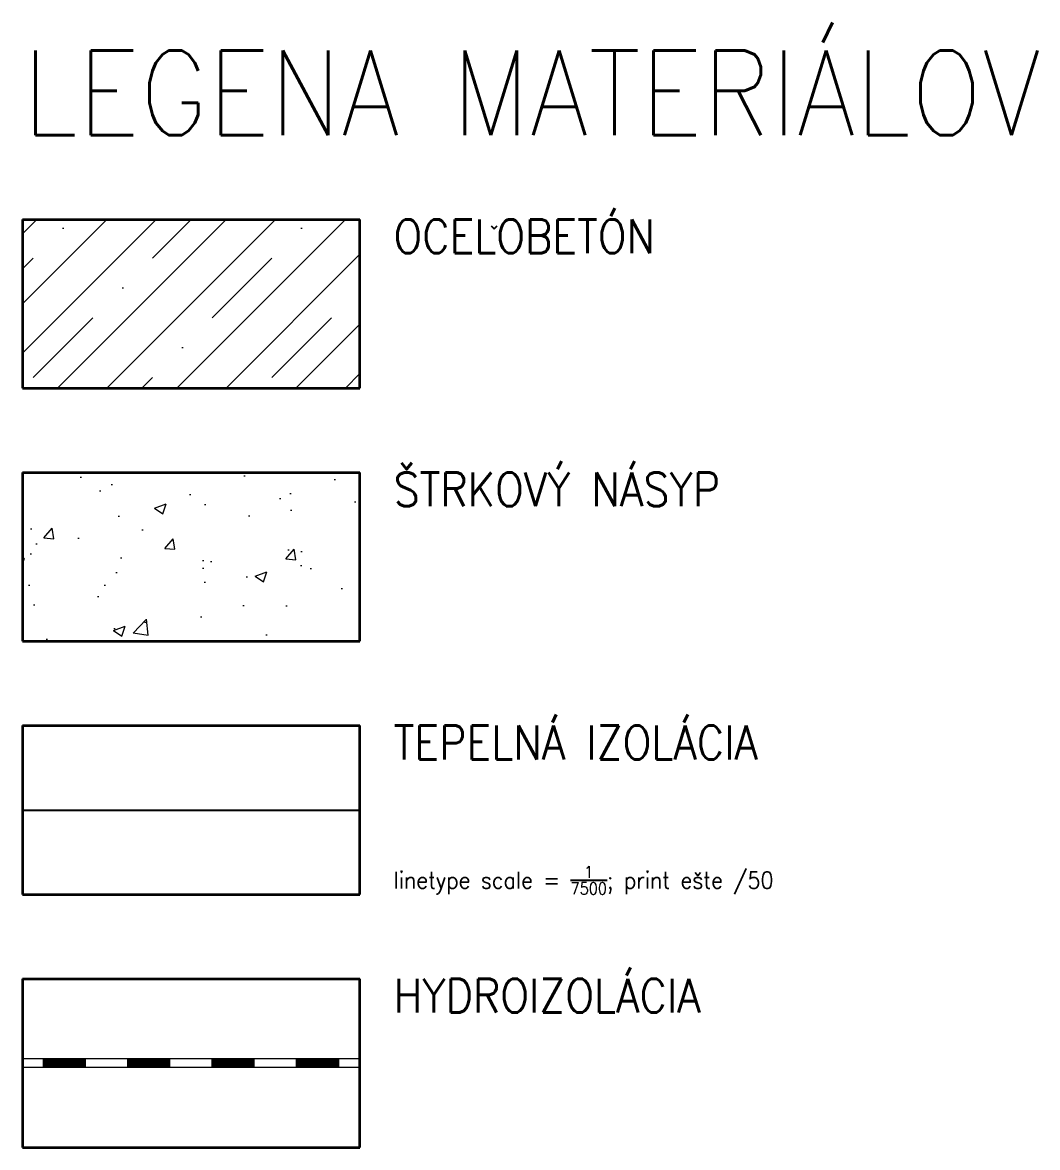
# Model space of a CAD drawing. Header units: millimetres. Extents: x 12861 to 36957, y 18531 to 36351.
# Drawn here: x 12861.1 to 12921.3, y 29222 to 29288.7 of the extents above; entities that cross this region are included whole.
import ezdxf

# ---------------------------------------------------------------- set-up
doc = ezdxf.new("R2010")
doc.units = ezdxf.units.MM
doc.header["$MEASUREMENT"] = 0
for name, color, linetype, lineweight in [('0.18', 51, 'Continuous', 18), ('0.25', 7, 'Continuous', 25), ('0.35', 6, 'Continuous', 35), ('0.6', 10, 'Continuous', 60), ('Hydroizolácia', 50, 'TEPELNAIZOLACIA', 25)]:
    doc.layers.add(name, color=color, linetype=linetype, lineweight=lineweight)
doc.styles.add('MyTextStyle', font='romans.shx', dxfattribs={"width": 0.9})
doc.linetypes.add('TEPELNAIZOLACIA', pattern='A,0.004,[1,tepelnaizolacia,S=1,R=360,X=0,Y=0],-400', length=400.004)

msp = doc.modelspace()

# ---------------------------------------------------------------- hatches: boundary and pattern name
at = {"layer": '0.18', "ltscale": 2}
h = msp.add_hatch(dxfattribs=at)
h.set_pattern_fill('BETONSVYSTUZOU', color=256, scale=5, angle=180, pattern_type=2)
h.set_pattern_definition([(225, (11671.7265, 2793.5796), (-9e-16, -7.0710678), []), (225, (11666.7265, 2793.5796), (-3.5355339, -10.6066017), [5, -2.5, 0, -2.5]), (225, (11661.7265, 2793.5796), (-9e-16, -7.0710678), [])])
h.paths.add_polyline_path([(12881.104, 29277.024), (12861.104, 29277.024), (12861.104, 29267.024), (12881.104, 29267.024)])
at = {"layer": '0.18', "linetype": 'Continuous'}
h = msp.add_hatch(dxfattribs=at)
h.set_pattern_fill('AR-CONC', color=256)
h.set_pattern_definition([(50, (11676.7265, 2823.5796), (7.1726018, -0.6275213), [0.75, -8.25]), (355, (11676.7265, 2823.5796), (-1.3875133, 7.5219213), [0.6, -6.6]), (100.451444, (11677.324, 2823.527), (5.7850885, 6.8944), [0.637402, -7.0114211]), (46.1842, (11676.7265, 2825.58), (10.6724133, -1.6551928), [1.125, -12.375]), (96.635635, (11677.616, 2825.442), (9.3466195, 9.741186), [0.9561034, -10.5171376]), (351.184164, (11676.726, 2825.58), (9.3466195, 9.741186), [0.9, -9.9]), (21, (11677.7265, 2825.0796), (5.9690705, -4.0261889), [0.75, -8.25]), (326, (11677.7265, 2825.0796), (2.4331533, 7.2515005), [0.6, -6.6]), (71.451445, (11678.224, 2824.744), (8.4022238, 3.2253115), [0.637402, -7.0114211]), (37.5, (11676.7265, 2823.5796), (0.12159855, 3.32893854), [0, -6.52, 0, -6.7, 0, -6.625]), (7.5, (11676.7265, 2823.5796), (2.63069537, 3.9441171), [0, -3.82, 0, -6.37, 0, -2.525]), (327.5, (11674.4965, 2823.5796), (5.33822436, -0.22554872), [0, -2.5, 0, -7.8, 0, -10.35]), (317.5, (11673.4965, 2823.5796), (5.8318617, 1.0010498), [0, -3.25, 0, -5.18, 0, -7.35])])
h.paths.add_polyline_path([(12861.104, 29262.024), (12861.104, 29252.024), (12881.104, 29252.024), (12881.104, 29262.024)])
h = msp.add_hatch(dxfattribs=at)
h.set_pattern_fill('HYDROIZOLACIA', color=256, scale=0.01, pattern_type=2)
h.set_pattern_definition([(90, (12862.3544, 29231.774), (-5, 0.01), []), (90, (12862.3644, 29231.774), (-5, 0.01), []), (90, (12862.3744, 29231.774), (-5, 0.01), []), (90, (12862.3844, 29231.774), (-5, 0.01), []), (90, (12862.3944, 29231.774), (-5, 0.01), []), (90, (12862.4044, 29231.774), (-5, 0.01), []), (90, (12862.4144, 29231.774), (-5, 0.01), []), (90, (12862.4244, 29231.774), (-5, 0.01), []), (90, (12862.4344, 29231.774), (-5, 0.01), []), (90, (12862.4444, 29231.774), (-5, 0.01), []), (90, (12862.4544, 29231.774), (-5, 0.01), []), (90, (12862.4644, 29231.774), (-5, 0.01), []), (90, (12862.4744, 29231.774), (-5, 0.01), []), (90, (12862.4844, 29231.774), (-5, 0.01), []), (90, (12862.4944, 29231.774), (-5, 0.01), []), (90, (12862.5044, 29231.774), (-5, 0.01), []), (90, (12862.5144, 29231.774), (-5, 0.01), []), (90, (12862.5244, 29231.774), (-5, 0.01), []), (90, (12862.5344, 29231.774), (-5, 0.01), []), (90, (12862.5444, 29231.774), (-5, 0.01), []), (90, (12862.5544, 29231.774), (-5, 0.01), []), (90, (12862.5644, 29231.774), (-5, 0.01), []), (90, (12862.5744, 29231.774), (-5, 0.01), []), (90, (12862.5844, 29231.774), (-5, 0.01), []), (90, (12862.5944, 29231.774), (-5, 0.01), []), (90, (12862.6044, 29231.774), (-5, 0.01), []), (90, (12862.6144, 29231.774), (-5, 0.01), []), (90, (12862.6244, 29231.774), (-5, 0.01), []), (90, (12862.6344, 29231.774), (-5, 0.01), []), (90, (12862.6444, 29231.774), (-5, 0.01), []), (90, (12862.6544, 29231.774), (-5, 0.01), []), (90, (12862.6644, 29231.774), (-5, 0.01), []), (90, (12862.6744, 29231.774), (-5, 0.01), []), (90, (12862.6844, 29231.774), (-5, 0.01), []), (90, (12862.6944, 29231.774), (-5, 0.01), []), (90, (12862.7044, 29231.774), (-5, 0.01), []), (90, (12862.7144, 29231.774), (-5, 0.01), []), (90, (12862.7244, 29231.774), (-5, 0.01), []), (90, (12862.7344, 29231.774), (-5, 0.01), []), (90, (12862.7444, 29231.774), (-5, 0.01), []), (90, (12862.7544, 29231.774), (-5, 0.01), []), (90, (12862.7644, 29231.774), (-5, 0.01), []), (90, (12862.7744, 29231.774), (-5, 0.01), []), (90, (12862.7844, 29231.774), (-5, 0.01), []), (90, (12862.7944, 29231.774), (-5, 0.01), []), (90, (12862.8044, 29231.774), (-5, 0.01), []), (90, (12862.8144, 29231.774), (-5, 0.01), []), (90, (12862.8244, 29231.774), (-5, 0.01), []), (90, (12862.8344, 29231.774), (-5, 0.01), []), (90, (12862.8444, 29231.774), (-5, 0.01), []), (90, (12862.8544, 29231.774), (-5, 0.01), []), (90, (12862.8644, 29231.774), (-5, 0.01), []), (90, (12862.8744, 29231.774), (-5, 0.01), []), (90, (12862.8844, 29231.774), (-5, 0.01), []), (90, (12862.8944, 29231.774), (-5, 0.01), []), (90, (12862.9044, 29231.774), (-5, 0.01), []), (90, (12862.9144, 29231.774), (-5, 0.01), []), (90, (12862.9244, 29231.774), (-5, 0.01), []), (90, (12862.9344, 29231.774), (-5, 0.01), []), (90, (12862.9444, 29231.774), (-5, 0.01), []), (90, (12862.9544, 29231.774), (-5, 0.01), []), (90, (12862.9644, 29231.774), (-5, 0.01), []), (90, (12862.9744, 29231.774), (-5, 0.01), []), (90, (12862.9844, 29231.774), (-5, 0.01), []), (90, (12862.9944, 29231.774), (-5, 0.01), []), (90, (12863.0044, 29231.774), (-5, 0.01), []), (90, (12863.0144, 29231.774), (-5, 0.01), []), (90, (12863.0244, 29231.774), (-5, 0.01), []), (90, (12863.0344, 29231.774), (-5, 0.01), []), (90, (12863.0444, 29231.774), (-5, 0.01), []), (90, (12863.0544, 29231.774), (-5, 0.01), []), (90, (12863.0644, 29231.774), (-5, 0.01), []), (90, (12863.0744, 29231.774), (-5, 0.01), []), (90, (12863.0844, 29231.774), (-5, 0.01), []), (90, (12863.0944, 29231.774), (-5, 0.01), []), (90, (12863.1044, 29231.774), (-5, 0.01), []), (90, (12863.1144, 29231.774), (-5, 0.01), []), (90, (12863.1244, 29231.774), (-5, 0.01), []), (90, (12863.1344, 29231.774), (-5, 0.01), []), (90, (12863.1444, 29231.774), (-5, 0.01), []), (90, (12863.1544, 29231.774), (-5, 0.01), []), (90, (12863.1644, 29231.774), (-5, 0.01), []), (90, (12863.1744, 29231.774), (-5, 0.01), []), (90, (12863.1844, 29231.774), (-5, 0.01), []), (90, (12863.1944, 29231.774), (-5, 0.01), []), (90, (12863.2044, 29231.774), (-5, 0.01), []), (90, (12863.2144, 29231.774), (-5, 0.01), []), (90, (12863.2244, 29231.774), (-5, 0.01), []), (90, (12863.2344, 29231.774), (-5, 0.01), []), (90, (12863.2444, 29231.774), (-5, 0.01), []), (90, (12863.2544, 29231.774), (-5, 0.01), []), (90, (12863.2644, 29231.774), (-5, 0.01), []), (90, (12863.2744, 29231.774), (-5, 0.01), []), (90, (12863.2844, 29231.774), (-5, 0.01), []), (90, (12863.2944, 29231.774), (-5, 0.01), []), (90, (12863.3044, 29231.774), (-5, 0.01), []), (90, (12863.3144, 29231.774), (-5, 0.01), []), (90, (12863.3244, 29231.774), (-5, 0.01), []), (90, (12863.3344, 29231.774), (-5, 0.01), []), (90, (12863.3444, 29231.774), (-5, 0.01), []), (90, (12863.3544, 29231.774), (-5, 0.01), []), (90, (12863.3644, 29231.774), (-5, 0.01), []), (90, (12863.3744, 29231.774), (-5, 0.01), []), (90, (12863.3844, 29231.774), (-5, 0.01), []), (90, (12863.3944, 29231.774), (-5, 0.01), []), (90, (12863.4044, 29231.774), (-5, 0.01), []), (90, (12863.4144, 29231.774), (-5, 0.01), []), (90, (12863.4244, 29231.774), (-5, 0.01), []), (90, (12863.4344, 29231.774), (-5, 0.01), []), (90, (12863.4444, 29231.774), (-5, 0.01), []), (90, (12863.4544, 29231.774), (-5, 0.01), []), (90, (12863.4644, 29231.774), (-5, 0.01), []), (90, (12863.4744, 29231.774), (-5, 0.01), []), (90, (12863.4844, 29231.774), (-5, 0.01), []), (90, (12863.4944, 29231.774), (-5, 0.01), []), (90, (12863.5044, 29231.774), (-5, 0.01), []), (90, (12863.5144, 29231.774), (-5, 0.01), []), (90, (12863.5244, 29231.774), (-5, 0.01), []), (90, (12863.5344, 29231.774), (-5, 0.01), []), (90, (12863.5444, 29231.774), (-5, 0.01), []), (90, (12863.5544, 29231.774), (-5, 0.01), []), (90, (12863.5644, 29231.774), (-5, 0.01), []), (90, (12863.5744, 29231.774), (-5, 0.01), []), (90, (12863.5844, 29231.774), (-5, 0.01), []), (90, (12863.5944, 29231.774), (-5, 0.01), []), (90, (12863.6044, 29231.774), (-5, 0.01), []), (90, (12863.6144, 29231.774), (-5, 0.01), []), (90, (12863.6244, 29231.774), (-5, 0.01), []), (90, (12863.6344, 29231.774), (-5, 0.01), []), (90, (12863.6444, 29231.774), (-5, 0.01), []), (90, (12863.6544, 29231.774), (-5, 0.01), []), (90, (12863.6644, 29231.774), (-5, 0.01), []), (90, (12863.6744, 29231.774), (-5, 0.01), []), (90, (12863.6844, 29231.774), (-5, 0.01), []), (90, (12863.6944, 29231.774), (-5, 0.01), []), (90, (12863.7044, 29231.774), (-5, 0.01), []), (90, (12863.7144, 29231.774), (-5, 0.01), []), (90, (12863.7244, 29231.774), (-5, 0.01), []), (90, (12863.7344, 29231.774), (-5, 0.01), []), (90, (12863.7444, 29231.774), (-5, 0.01), []), (90, (12863.7544, 29231.774), (-5, 0.01), []), (90, (12863.7644, 29231.774), (-5, 0.01), []), (90, (12863.7744, 29231.774), (-5, 0.01), []), (90, (12863.7844, 29231.774), (-5, 0.01), []), (90, (12863.7944, 29231.774), (-5, 0.01), []), (90, (12863.8044, 29231.774), (-5, 0.01), []), (90, (12863.8144, 29231.774), (-5, 0.01), []), (90, (12863.8244, 29231.774), (-5, 0.01), []), (90, (12863.8344, 29231.774), (-5, 0.01), []), (90, (12863.8444, 29231.774), (-5, 0.01), []), (90, (12863.8544, 29231.774), (-5, 0.01), []), (90, (12863.8644, 29231.774), (-5, 0.01), []), (90, (12863.8744, 29231.774), (-5, 0.01), []), (90, (12863.8844, 29231.774), (-5, 0.01), []), (90, (12863.8944, 29231.774), (-5, 0.01), []), (90, (12863.9044, 29231.774), (-5, 0.01), []), (90, (12863.9144, 29231.774), (-5, 0.01), []), (90, (12863.9244, 29231.774), (-5, 0.01), []), (90, (12863.9344, 29231.774), (-5, 0.01), []), (90, (12863.9444, 29231.774), (-5, 0.01), []), (90, (12863.9544, 29231.774), (-5, 0.01), []), (90, (12863.9644, 29231.774), (-5, 0.01), []), (90, (12863.9744, 29231.774), (-5, 0.01), []), (90, (12863.9844, 29231.774), (-5, 0.01), []), (90, (12863.9944, 29231.774), (-5, 0.01), []), (90, (12864.0044, 29231.774), (-5, 0.01), []), (90, (12864.0144, 29231.774), (-5, 0.01), []), (90, (12864.0244, 29231.774), (-5, 0.01), []), (90, (12864.0344, 29231.774), (-5, 0.01), []), (90, (12864.0444, 29231.774), (-5, 0.01), []), (90, (12864.0544, 29231.774), (-5, 0.01), []), (90, (12864.0644, 29231.774), (-5, 0.01), []), (90, (12864.0744, 29231.774), (-5, 0.01), []), (90, (12864.0844, 29231.774), (-5, 0.01), []), (90, (12864.0944, 29231.774), (-5, 0.01), []), (90, (12864.1044, 29231.774), (-5, 0.01), []), (90, (12864.1144, 29231.774), (-5, 0.01), []), (90, (12864.1244, 29231.774), (-5, 0.01), []), (90, (12864.1344, 29231.774), (-5, 0.01), []), (90, (12864.1444, 29231.774), (-5, 0.01), []), (90, (12864.1544, 29231.774), (-5, 0.01), []), (90, (12864.1644, 29231.774), (-5, 0.01), []), (90, (12864.1744, 29231.774), (-5, 0.01), []), (90, (12864.1844, 29231.774), (-5, 0.01), []), (90, (12864.1944, 29231.774), (-5, 0.01), []), (90, (12864.2044, 29231.774), (-5, 0.01), []), (90, (12864.2144, 29231.774), (-5, 0.01), []), (90, (12864.2244, 29231.774), (-5, 0.01), []), (90, (12864.2344, 29231.774), (-5, 0.01), []), (90, (12864.2444, 29231.774), (-5, 0.01), []), (90, (12864.2544, 29231.774), (-5, 0.01), []), (90, (12864.2644, 29231.774), (-5, 0.01), []), (90, (12864.2744, 29231.774), (-5, 0.01), []), (90, (12864.2844, 29231.774), (-5, 0.01), []), (90, (12864.2944, 29231.774), (-5, 0.01), []), (90, (12864.3044, 29231.774), (-5, 0.01), []), (90, (12864.3144, 29231.774), (-5, 0.01), []), (90, (12864.3244, 29231.774), (-5, 0.01), []), (90, (12864.3344, 29231.774), (-5, 0.01), []), (90, (12864.3444, 29231.774), (-5, 0.01), []), (90, (12864.3544, 29231.774), (-5, 0.01), []), (90, (12864.3644, 29231.774), (-5, 0.01), []), (90, (12864.3744, 29231.774), (-5, 0.01), []), (90, (12864.3844, 29231.774), (-5, 0.01), []), (90, (12864.3944, 29231.774), (-5, 0.01), []), (90, (12864.4044, 29231.774), (-5, 0.01), []), (90, (12864.4144, 29231.774), (-5, 0.01), []), (90, (12864.4244, 29231.774), (-5, 0.01), []), (90, (12864.4344, 29231.774), (-5, 0.01), []), (90, (12864.4444, 29231.774), (-5, 0.01), []), (90, (12864.4544, 29231.774), (-5, 0.01), []), (90, (12864.4644, 29231.774), (-5, 0.01), []), (90, (12864.4744, 29231.774), (-5, 0.01), []), (90, (12864.4844, 29231.774), (-5, 0.01), []), (90, (12864.4944, 29231.774), (-5, 0.01), []), (90, (12864.5044, 29231.774), (-5, 0.01), []), (90, (12864.5144, 29231.774), (-5, 0.01), []), (90, (12864.5244, 29231.774), (-5, 0.01), []), (90, (12864.5344, 29231.774), (-5, 0.01), []), (90, (12864.5444, 29231.774), (-5, 0.01), []), (90, (12864.5544, 29231.774), (-5, 0.01), []), (90, (12864.5644, 29231.774), (-5, 0.01), []), (90, (12864.5744, 29231.774), (-5, 0.01), []), (90, (12864.5844, 29231.774), (-5, 0.01), []), (90, (12864.5944, 29231.774), (-5, 0.01), []), (90, (12864.6044, 29231.774), (-5, 0.01), []), (90, (12864.6144, 29231.774), (-5, 0.01), []), (90, (12864.6244, 29231.774), (-5, 0.01), []), (90, (12864.6344, 29231.774), (-5, 0.01), []), (90, (12864.6444, 29231.774), (-5, 0.01), []), (90, (12864.6544, 29231.774), (-5, 0.01), []), (90, (12864.6644, 29231.774), (-5, 0.01), []), (90, (12864.6744, 29231.774), (-5, 0.01), []), (90, (12864.6844, 29231.774), (-5, 0.01), []), (90, (12864.6944, 29231.774), (-5, 0.01), []), (90, (12864.7044, 29231.774), (-5, 0.01), []), (90, (12864.7144, 29231.774), (-5, 0.01), []), (90, (12864.7244, 29231.774), (-5, 0.01), []), (90, (12864.7344, 29231.774), (-5, 0.01), []), (90, (12864.7444, 29231.774), (-5, 0.01), []), (90, (12864.7544, 29231.774), (-5, 0.01), []), (90, (12864.7644, 29231.774), (-5, 0.01), []), (90, (12864.7744, 29231.774), (-5, 0.01), []), (90, (12864.7844, 29231.774), (-5, 0.01), []), (90, (12864.7944, 29231.774), (-5, 0.01), []), (90, (12864.8044, 29231.774), (-5, 0.01), []), (90, (12864.8144, 29231.774), (-5, 0.01), []), (90, (12864.8244, 29231.774), (-5, 0.01), []), (90, (12864.8344, 29231.774), (-5, 0.01), []), (90, (12864.8444, 29231.774), (-5, 0.01), [])])
h.paths.add_polyline_path([(12861.104, 29226.774), (12881.104, 29226.774), (12881.104, 29227.274), (12861.104, 29227.274)])

# ---------------------------------------------------------------- linework, layer by layer
for p, q in [((12881.104, 29227.274), (12861.104, 29227.274)), ((12881.104, 29226.774), (12861.104, 29226.774))]:
    msp.add_line(p, q, dxfattribs=at)
at = {"layer": '0.25', "linetype": 'Continuous'}
for p, q in [((12888.889, 29276.633), (12889.066, 29276.457)), ((12889.066, 29276.457), (12889.242, 29276.633))]:
    msp.add_line(p, q, dxfattribs=at)
at = {"layer": '0.35', "ltscale": 2}
for p, q in [((12861.104, 29277.024), (12881.104, 29277.024)), ((12861.104, 29277.024), (12861.104, 29267.024)), ((12881.104, 29267.024), (12881.104, 29277.024)), ((12861.104, 29267.024), (12881.104, 29267.024)), ((12861.104, 29262.024), (12881.104, 29262.024)), ((12861.104, 29262.024), (12861.104, 29252.024)), ((12881.104, 29252.024), (12881.104, 29262.024)), ((12861.104, 29252.024), (12881.104, 29252.024)), ((12861.104, 29247.024), (12881.104, 29247.024)), ((12861.104, 29247.024), (12861.104, 29237.024)), ((12881.104, 29237.024), (12881.104, 29247.024)), ((12861.104, 29237.024), (12881.104, 29237.024)), ((12861.104, 29232.024), (12881.104, 29232.024)), ((12861.104, 29232.024), (12861.104, 29222.024)), ((12881.104, 29222.024), (12881.104, 29232.024)), ((12861.104, 29222.024), (12881.104, 29222.024))]:
    msp.add_line(p, q, dxfattribs=at)
at = {"layer": 'Hydroizolácia', "ltscale": 0.006667}
msp.add_line((12861.104, 29242.024), (12881.104, 29242.024), dxfattribs=at)

# ---------------------------------------------------------------- texts
at = {"layer": '0.25', "ltscale": 2, "char_height": 2, "attachment_point": 1, "style": 'MyTextStyle'}
for s, width, heights, insert in [('OCELOBETÓN', 23.91624, [2.371], (12883.104, 29277.024)), ('{\\FROMANS|C238;ŠTRKOVÝ }NÁSYP', 23.91624, [2.371], (12883.104, 29262.024)), ('TEPELNÁ IZOLÁCIA', 27.76168, [4.536], (12883.104, 29247.024)), ('HYDROIZOLÁCIA', 27.76168, [4.536], (12883.104, 29232.024))]:
    msp.add_mtext_dynamic_manual_height_columns(s, width=width, gutter_width=10, heights=heights, dxfattribs=dict(at, insert=insert))
at = {"layer": '0.6', "ltscale": 2, "insert": (12861.104, 29282.024), "char_height": 5, "attachment_point": 7, "style": 'MyTextStyle'}
msp.add_mtext_dynamic_manual_height_columns('{\\Fromans|c238;LEGENA MATERIÁLOV}', width=68.89782, gutter_width=10, heights=[0], dxfattribs=at)
at = {"layer": 'Defpoints', "linetype": 'Continuous', "insert": (12883.104, 29237.024), "char_height": 1, "attachment_point": 7, "style": 'MyTextStyle'}
msp.add_mtext_dynamic_manual_height_columns('\\A1;linetype scale = {\\H0.7x;\\S1/7500;}; print ešte /50', width=67.2327, gutter_width=500, heights=[0], dxfattribs=at)

doc.saveas('drawing.dxf')
